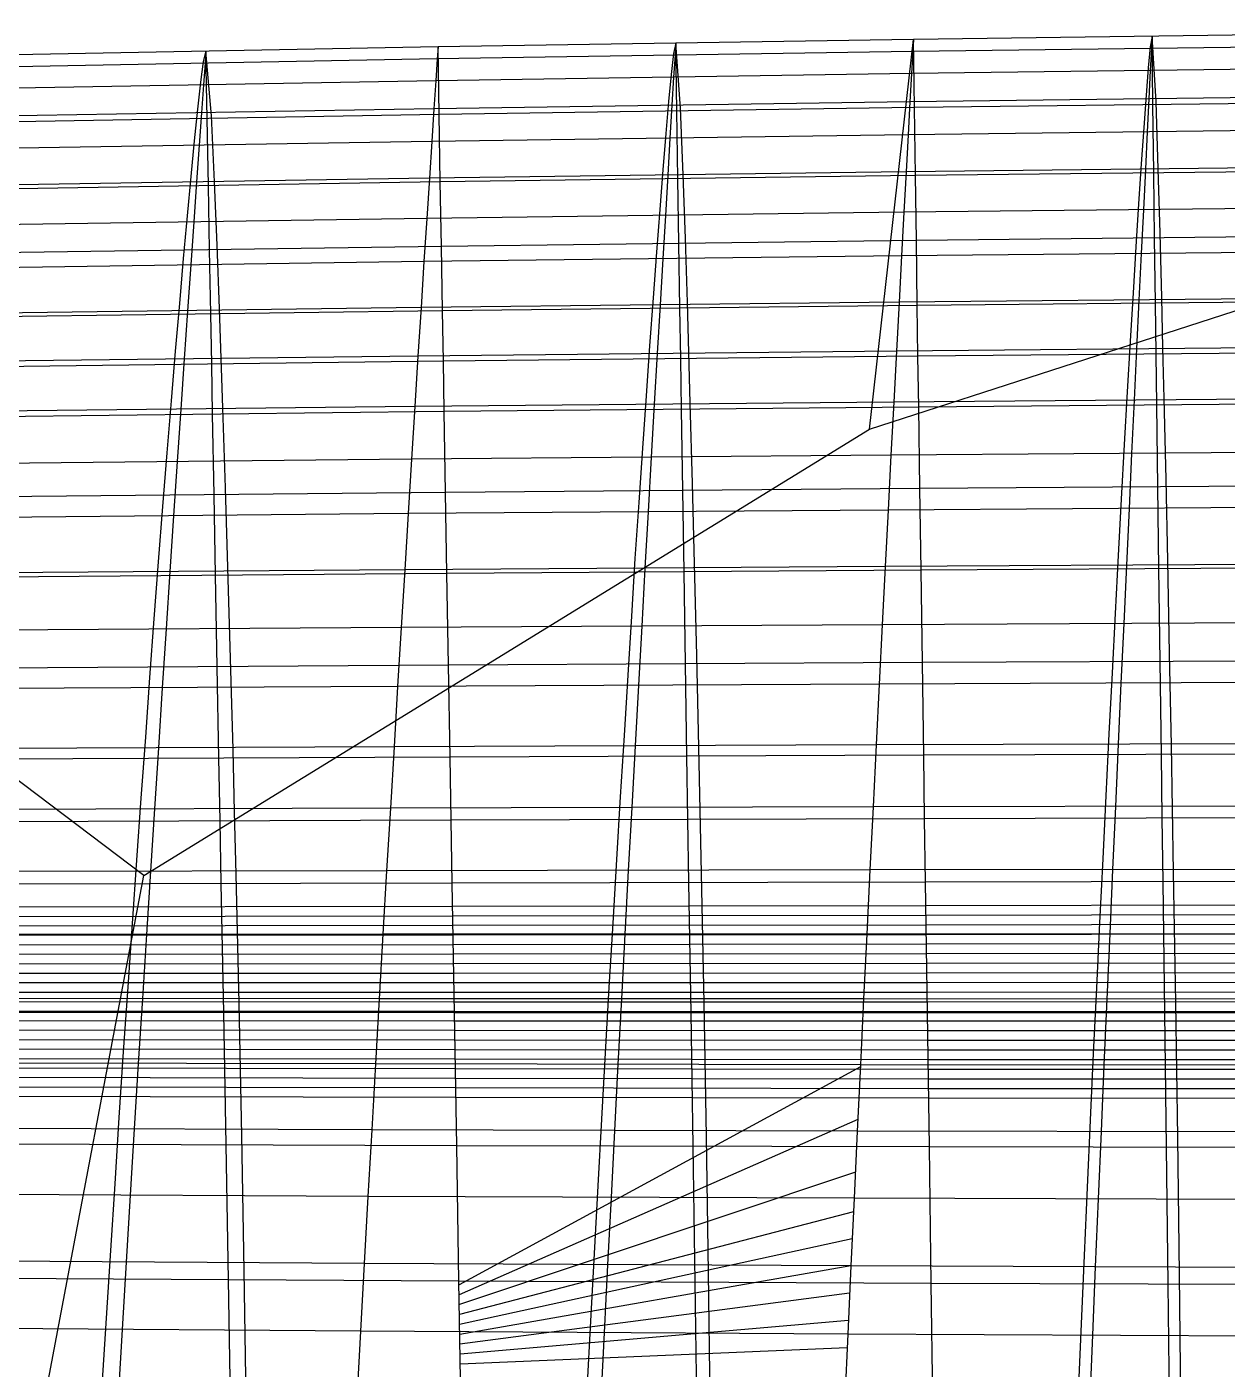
# Model space of a CAD drawing. Extents: x -530 to 530, y -2 to 255.
# Drawn here: x -172.4 to -109.8, y 185.1 to 255.1 of the extents above; entities that cross this region are included whole.
import ezdxf

# ---------------------------------------------------------------- set-up
doc = ezdxf.new("R2010")
doc.units = 0
doc.header["$MEASUREMENT"] = 0
doc.layers.add('default', color=7, linetype='Continuous')

msp = doc.modelspace()

# ---------------------------------------------------------------- linework, layer by layer
at = {"layer": 'default', "color": 30, "linetype": 'Continuous'}
for p, q in [((-128.47, 234.097, 110.85), (-63.665, 255.062, 3.169)), ((-128.47, 234.097, 110.85), (-126.182, 254.406, 13.1)), ((-166.284, 210.835, 226.63), (-200.657, 236.741, 110.34)), ((-166.284, 210.835, 226.63), (-128.47, 234.097, 110.85)), ((-175.896, 160.09, 467.147), (-166.284, 210.835, 226.63)), ((-125.532, 209.248, 20.031), (-150.198, 209.212, 24.148)), ((-125.525, 208.747, 20.11), (-150.189, 208.714, 24.225)), ((-125.517, 208.245, 20.188), (-150.181, 208.216, 24.302)), ((-125.51, 207.743, 20.266), (-150.172, 207.719, 24.38)), ((-125.502, 207.241, 20.345), (-150.163, 207.221, 24.457)), ((-125.495, 206.74, 20.423), (-150.154, 206.723, 24.534)), ((-125.487, 206.238, 20.501), (-150.146, 206.225, 24.612)), ((-125.48, 205.736, 20.58), (-150.137, 205.727, 24.689)), ((-125.472, 205.235, 20.658), (-150.128, 205.229, 24.766)), ((-125.465, 204.733, 20.736), (-150.119, 204.732, 24.843)), ((-125.458, 204.231, 20.814), (-150.111, 204.234, 24.921)), ((-125.45, 203.729, 20.893), (-150.102, 203.736, 24.998)), ((-125.443, 203.228, 20.971), (-150.093, 203.238, 25.075)), ((-125.435, 202.726, 21.049), (-150.084, 202.74, 25.153)), ((-125.428, 202.224, 21.128), (-150.076, 202.242, 25.23)), ((-125.42, 201.722, 21.206), (-150.067, 201.745, 25.307)), ((-125.413, 201.221, 21.284), (-150.058, 201.247, 25.384)), ((-128.948, 200.858, 2.799), (-149.864, 189.495, 27.152)), ((-125.405, 200.719, 21.363), (-150.049, 200.749, 25.462)), ((-125.398, 200.217, 21.441), (-150.041, 200.251, 25.539)), ((-125.39, 199.716, 21.519), (-150.032, 199.753, 25.616)), ((-125.383, 199.214, 21.598), (-150.023, 199.255, 25.694)), ((-129.078, 198.116, 2.33), (-149.857, 188.978, 27.226)), ((-129.209, 195.373, 1.861), (-149.849, 188.46, 27.299)), ((-129.307, 193.297, 1.508), (-149.842, 187.943, 27.373)), ((-129.373, 191.886, 1.271), (-149.834, 187.425, 27.446)), ((-129.44, 190.475, 1.034), (-149.827, 186.908, 27.52)), ((-129.506, 189.053, 0.798), (-149.819, 186.391, 27.593)), ((-129.572, 187.631, 0.562), (-149.811, 185.873, 27.667)), ((-129.639, 186.204, 0.327), (-149.804, 185.356, 27.74))]:
    msp.add_line(p, q, dxfattribs=at)
at = {"layer": 'default', "color": 5, "linetype": 'Continuous'}
for p, q in [((-101.314, 254.73, 8.782), (-126.182, 254.404, 13.1)), ((-101.314, 254.73, 8.782), (-126.182, 254.404, 13.1)), ((-150.961, 254.017, 17.306), (-175.155, 253.565, 23.389)), ((-150.961, 254.017, 17.306), (-175.155, 253.565, 23.389)), ((-150.961, 254.017, 17.306), (-151.002, 253.39, 17.173)), ((-126.182, 254.404, 13.1), (-150.961, 254.017, 17.306)), ((-126.182, 254.404, 13.1), (-150.961, 254.017, 17.306)), ((-126.182, 254.404, 13.1), (-126.217, 253.772, 12.965)), ((-101.343, 254.094, 8.645), (-126.217, 253.772, 12.965)), ((-151.002, 253.39, 17.173), (-175.203, 252.944, 23.26)), ((-151.002, 253.39, 17.173), (-151.078, 252.254, 16.932)), ((-126.217, 253.772, 12.965), (-151.002, 253.39, 17.173)), ((-126.217, 253.772, 12.965), (-126.281, 252.626, 12.72)), ((-126.281, 252.626, 12.72), (-151.078, 252.254, 16.932)), ((-126.281, 252.626, 12.72), (-126.362, 251.157, 12.408)), ((-101.395, 252.941, 8.396), (-126.281, 252.626, 12.72)), ((-151.078, 252.254, 16.932), (-175.291, 251.819, 23.024)), ((-151.078, 252.254, 16.932), (-151.174, 250.797, 16.626)), ((-101.462, 251.462, 8.08), (-126.362, 251.157, 12.408)), ((-151.174, 250.797, 16.626), (-175.402, 250.375, 22.724)), ((-151.174, 250.797, 16.626), (-151.286, 249.091, 16.269)), ((-126.362, 251.157, 12.408), (-151.174, 250.797, 16.626)), ((-126.362, 251.157, 12.408), (-126.457, 249.438, 12.045)), ((-151.286, 249.091, 16.269), (-175.532, 248.686, 22.375)), ((-151.286, 249.091, 16.269), (-151.411, 247.174, 15.871)), ((-126.457, 249.438, 12.045), (-151.286, 249.091, 16.269)), ((-126.457, 249.438, 12.045), (-126.563, 247.505, 11.641)), ((-101.539, 249.731, 7.712), (-126.457, 249.438, 12.045)), ((-101.626, 247.785, 7.302), (-126.563, 247.505, 11.641)), ((-151.411, 247.174, 15.871), (-175.678, 246.787, 21.986)), ((-151.411, 247.174, 15.871), (-151.547, 245.08, 15.442)), ((-126.563, 247.505, 11.641), (-151.411, 247.174, 15.871)), ((-126.563, 247.505, 11.641), (-126.678, 245.394, 11.204)), ((-101.719, 245.66, 6.859), (-126.678, 245.394, 11.204)), ((-151.547, 245.08, 15.442), (-175.835, 244.713, 21.566)), ((-151.547, 245.08, 15.442), (-151.692, 242.824, 14.984)), ((-126.678, 245.394, 11.204), (-151.547, 245.08, 15.442)), ((-126.678, 245.394, 11.204), (-126.801, 243.12, 10.738)), ((-151.692, 242.824, 14.984), (-176.004, 242.479, 21.118)), ((-151.692, 242.824, 14.984), (-151.845, 240.429, 14.502)), ((-126.801, 243.12, 10.738), (-151.692, 242.824, 14.984)), ((-126.801, 243.12, 10.738), (-126.931, 240.706, 10.248)), ((-101.82, 243.372, 6.386), (-126.801, 243.12, 10.738)), ((-126.931, 240.706, 10.248), (-151.845, 240.429, 14.502)), ((-126.931, 240.706, 10.248), (-127.066, 238.161, 9.738)), ((-101.925, 240.941, 5.889), (-126.931, 240.706, 10.248)), ((-151.845, 240.429, 14.502), (-176.182, 240.107, 20.647)), ((-151.845, 240.429, 14.502), (-152.005, 237.905, 14.001)), ((-152.005, 237.905, 14.001), (-176.367, 237.607, 20.156)), ((-152.005, 237.905, 14.001), (-152.171, 235.269, 13.48)), ((-127.066, 238.161, 9.738), (-152.005, 237.905, 14.001)), ((-127.066, 238.161, 9.738), (-127.207, 235.504, 9.208)), ((-102.036, 238.38, 5.371), (-127.066, 238.161, 9.738)), ((-152.171, 235.269, 13.48), (-176.56, 234.996, 19.647)), ((-152.171, 235.269, 13.48), (-152.342, 232.526, 12.948)), ((-127.207, 235.504, 9.208), (-152.171, 235.269, 13.48)), ((-127.207, 235.504, 9.208), (-127.352, 232.739, 8.666)), ((-102.15, 235.705, 4.834), (-127.207, 235.504, 9.208)), ((-152.342, 232.526, 12.948), (-176.759, 232.279, 19.126)), ((-152.342, 232.526, 12.948), (-152.518, 229.689, 12.401)), ((-127.352, 232.739, 8.666), (-152.342, 232.526, 12.948)), ((-127.352, 232.739, 8.666), (-127.501, 229.878, 8.109)), ((-102.269, 232.922, 4.285), (-127.352, 232.739, 8.666)), ((-152.518, 229.689, 12.401), (-176.963, 229.469, 18.591)), ((-152.518, 229.689, 12.401), (-152.697, 226.764, 11.844)), ((-127.501, 229.878, 8.109), (-152.518, 229.689, 12.401)), ((-127.501, 229.878, 8.109), (-127.653, 226.93, 7.543)), ((-102.39, 230.042, 3.72), (-127.501, 229.878, 8.109)), ((-152.697, 226.764, 11.844), (-177.171, 226.572, 18.047)), ((-152.697, 226.764, 11.844), (-152.88, 223.76, 11.281)), ((-127.653, 226.93, 7.543), (-152.697, 226.764, 11.844)), ((-127.653, 226.93, 7.543), (-127.807, 223.901, 6.97)), ((-102.514, 227.075, 3.146), (-127.653, 226.93, 7.543)), ((-127.807, 223.901, 6.97), (-152.88, 223.76, 11.281)), ((-127.807, 223.901, 6.97), (-127.965, 220.8, 6.386)), ((-102.64, 224.026, 2.564), (-127.807, 223.901, 6.97)), ((-152.88, 223.76, 11.281), (-177.384, 223.596, 17.496)), ((-152.88, 223.76, 11.281), (-153.066, 220.684, 10.707)), ((-153.066, 220.684, 10.707), (-177.6, 220.549, 16.935)), ((-153.066, 220.684, 10.707), (-153.254, 217.541, 10.132)), ((-127.965, 220.8, 6.386), (-153.066, 220.684, 10.707)), ((-127.965, 220.8, 6.386), (-128.124, 217.631, 5.8)), ((-102.769, 220.904, 1.972), (-127.965, 220.8, 6.386)), ((-128.124, 217.631, 5.8), (-153.254, 217.541, 10.132)), ((-128.124, 217.631, 5.8), (-128.286, 214.4, 5.207)), ((-102.899, 217.715, 1.378), (-128.124, 217.631, 5.8)), ((-153.254, 217.541, 10.132), (-177.818, 217.436, 16.372)), ((-153.254, 217.541, 10.132), (-153.445, 214.335, 9.549)), ((-153.445, 214.335, 9.549), (-178.039, 214.261, 15.802)), ((-153.445, 214.335, 9.549), (-153.637, 211.077, 8.963)), ((-128.286, 214.4, 5.207), (-153.445, 214.335, 9.549)), ((-128.286, 214.4, 5.207), (-128.449, 211.116, 4.612)), ((-103.03, 214.462, 0.776), (-128.286, 214.4, 5.207)), ((-153.637, 211.077, 8.963), (-178.262, 211.034, 15.23)), ((-153.637, 211.077, 8.963), (-153.83, 207.764, 8.378)), ((-128.449, 211.116, 4.612), (-153.637, 211.077, 8.963)), ((-128.449, 211.116, 4.612), (-128.612, 207.776, 4.016)), ((-103.163, 211.156, 0.172), (-128.449, 211.116, 4.612)), ((-153.83, 207.764, 8.378), (-178.487, 207.753, 14.657)), ((-153.83, 207.764, 8.378), (-154.024, 204.407, 7.791)), ((-128.612, 207.776, 4.016), (-153.83, 207.764, 8.378)), ((-128.612, 207.776, 4.016), (-128.777, 204.392, 3.418)), ((-103.296, 207.794, -0.432), (-128.612, 207.776, 4.016)), ((-154.024, 204.407, 7.791), (-178.713, 204.427, 14.083)), ((-154.024, 204.407, 7.791), (-154.22, 201.01, 7.201)), ((-128.777, 204.392, 3.418), (-154.024, 204.407, 7.791)), ((-128.777, 204.392, 3.418), (-128.943, 200.967, 2.818)), ((-103.431, 204.387, -1.039), (-128.777, 204.392, 3.418)), ((-154.22, 201.01, 7.201), (-178.94, 201.062, 13.506)), ((-154.22, 201.01, 7.201), (-154.416, 197.573, 6.616)), ((-128.943, 200.967, 2.818), (-154.22, 201.01, 7.201)), ((-128.943, 200.967, 2.818), (-129.108, 197.502, 2.222)), ((-103.566, 200.94, -1.648), (-128.943, 200.967, 2.818)), ((-154.416, 197.573, 6.616), (-179.167, 197.658, 12.934)), ((-154.416, 197.573, 6.616), (-154.611, 194.101, 6.031)), ((-129.108, 197.502, 2.222), (-154.416, 197.573, 6.616)), ((-129.108, 197.502, 2.222), (-129.274, 194.002, 1.627)), ((-103.7, 197.452, -2.252), (-129.108, 197.502, 2.222)), ((-154.611, 194.101, 6.031), (-179.394, 194.219, 12.362)), ((-154.611, 194.101, 6.031), (-154.807, 190.602, 5.449)), ((-129.274, 194.002, 1.627), (-154.611, 194.101, 6.031)), ((-129.274, 194.002, 1.627), (-129.44, 190.475, 1.034)), ((-103.836, 193.93, -2.856), (-129.274, 194.002, 1.627)), ((-154.807, 190.602, 5.449), (-179.621, 190.753, 11.793)), ((-154.807, 190.602, 5.449), (-155.003, 187.075, 4.869)), ((-129.44, 190.475, 1.034), (-154.807, 190.602, 5.449)), ((-129.44, 190.475, 1.034), (-129.606, 186.92, 0.444)), ((-103.971, 190.379, -3.457), (-129.44, 190.475, 1.034)), ((-155.003, 187.075, 4.869), (-179.849, 187.26, 11.226)), ((-155.003, 187.075, 4.869), (-155.198, 183.526, 4.293)), ((-129.606, 186.92, 0.444), (-155.003, 187.075, 4.869)), ((-129.606, 186.92, 0.444), (-129.771, 183.342, -0.142)), ((-104.106, 186.8, -4.056), (-129.606, 186.92, 0.444))]:
    msp.add_line(p, q, dxfattribs=at)
at = {"layer": 'default', "color": 3, "linetype": 'Continuous'}
for p, q in [((-150.901, 250.496, 17.843), (-150.961, 254.017, 17.306)), ((-126.131, 250.855, 13.644), (-126.182, 254.404, 13.1)), ((-150.901, 250.496, 17.843), (-175.086, 250.076, 23.918)), ((-126.131, 250.855, 13.644), (-150.901, 250.496, 17.843)), ((-150.841, 246.975, 18.38), (-150.901, 250.496, 17.843)), ((-101.273, 251.159, 9.331), (-126.131, 250.855, 13.644)), ((-126.08, 247.307, 14.188), (-126.131, 250.855, 13.644)), ((-126.08, 247.307, 14.188), (-150.841, 246.975, 18.38)), ((-101.231, 247.588, 9.881), (-126.08, 247.307, 14.188)), ((-126.031, 243.926, 14.706), (-126.08, 247.307, 14.188)), ((-150.841, 246.975, 18.38), (-175.016, 246.588, 24.447)), ((-150.784, 243.621, 18.891), (-150.841, 246.975, 18.38)), ((-101.191, 244.186, 10.405), (-126.031, 243.926, 14.706)), ((-150.784, 243.621, 18.891), (-174.95, 243.264, 24.951)), ((-126.031, 243.926, 14.706), (-150.784, 243.621, 18.891)), ((-150.727, 240.267, 19.403), (-150.784, 243.621, 18.891)), ((-125.983, 240.546, 15.224), (-126.031, 243.926, 14.706)), ((-101.151, 240.784, 10.929), (-125.983, 240.546, 15.224)), ((-150.727, 240.267, 19.403), (-174.884, 239.941, 25.454)), ((-125.983, 240.546, 15.224), (-150.727, 240.267, 19.403)), ((-150.682, 237.636, 19.805), (-150.727, 240.267, 19.403)), ((-125.945, 237.894, 15.632), (-125.983, 240.546, 15.224)), ((-125.945, 237.894, 15.632), (-150.682, 237.636, 19.805)), ((-101.12, 238.115, 11.341), (-125.945, 237.894, 15.632)), ((-125.906, 235.243, 16.04), (-125.945, 237.894, 15.632)), ((-150.682, 237.636, 19.805), (-174.832, 237.334, 25.851)), ((-150.637, 235.005, 20.208), (-150.682, 237.636, 19.805)), ((-125.906, 235.243, 16.04), (-150.637, 235.005, 20.208)), ((-101.089, 235.447, 11.753), (-125.906, 235.243, 16.04)), ((-125.845, 230.996, 16.691), (-125.906, 235.243, 16.04)), ((-150.637, 235.005, 20.208), (-174.78, 234.727, 26.247)), ((-150.566, 230.791, 20.85), (-150.637, 235.005, 20.208)), ((-125.845, 230.996, 16.691), (-150.566, 230.791, 20.85)), ((-101.039, 231.173, 12.411), (-125.845, 230.996, 16.691)), ((-125.785, 226.749, 17.341), (-125.845, 230.996, 16.691)), ((-150.566, 230.791, 20.85), (-174.697, 230.552, 26.88)), ((-150.494, 226.577, 21.492), (-150.566, 230.791, 20.85)), ((-125.785, 226.749, 17.341), (-150.494, 226.577, 21.492)), ((-100.989, 226.899, 13.068), (-125.785, 226.749, 17.341)), ((-125.715, 221.922, 18.081), (-125.785, 226.749, 17.341)), ((-150.494, 226.577, 21.492), (-174.615, 226.376, 27.512)), ((-150.413, 221.787, 22.223), (-150.494, 226.577, 21.492)), ((-125.715, 221.922, 18.081), (-150.413, 221.787, 22.223)), ((-100.932, 222.041, 13.816), (-125.715, 221.922, 18.081)), ((-125.646, 217.095, 18.821), (-125.715, 221.922, 18.081)), ((-150.413, 221.787, 22.223), (-174.52, 221.631, 28.231)), ((-150.332, 216.998, 22.953), (-150.413, 221.787, 22.223)), ((-150.332, 216.998, 22.953), (-174.426, 216.886, 28.951)), ((-125.646, 217.095, 18.821), (-150.332, 216.998, 22.953)), ((-150.276, 213.714, 23.455), (-150.332, 216.998, 22.953)), ((-100.875, 217.184, 14.564), (-125.646, 217.095, 18.821)), ((-125.598, 213.785, 19.33), (-125.646, 217.095, 18.821)), ((-150.276, 213.714, 23.455), (-174.361, 213.632, 29.445)), ((-125.598, 213.785, 19.33), (-150.276, 213.714, 23.455)), ((-150.22, 210.429, 23.957), (-150.276, 213.714, 23.455)), ((-100.836, 213.853, 15.078), (-125.598, 213.785, 19.33)), ((-125.551, 210.475, 19.838), (-125.598, 213.785, 19.33)), ((-150.22, 210.429, 23.957), (-174.297, 210.378, 29.939)), ((-125.551, 210.475, 19.838), (-150.22, 210.429, 23.957)), ((-150.098, 203.671, 25.018), (-150.22, 210.429, 23.957)), ((-100.797, 210.521, 15.591), (-125.551, 210.475, 19.838)), ((-125.447, 203.664, 20.913), (-125.551, 210.475, 19.838)), ((-150.098, 203.671, 25.018), (-174.155, 203.681, 30.984)), ((-149.98, 196.744, 26.078), (-150.098, 203.671, 25.018)), ((-125.447, 203.664, 20.913), (-150.098, 203.671, 25.018)), ((-100.712, 203.667, 16.678), (-125.447, 203.664, 20.913)), ((-125.346, 196.683, 21.987), (-125.447, 203.664, 20.913)), ((-149.98, 196.744, 26.078), (-174.018, 196.818, 32.027)), ((-149.867, 189.682, 27.125), (-149.98, 196.744, 26.078)), ((-125.346, 196.683, 21.987), (-149.98, 196.744, 26.078)), ((-125.25, 189.566, 23.048), (-125.346, 196.683, 21.987)), ((-100.63, 196.641, 17.763), (-125.346, 196.683, 21.987)), ((-149.867, 189.682, 27.125), (-173.887, 189.821, 33.059)), ((-149.76, 182.516, 28.154), (-149.867, 189.682, 27.125)), ((-125.25, 189.566, 23.048), (-149.867, 189.682, 27.125)), ((-125.159, 182.343, 24.089), (-125.25, 189.566, 23.048)), ((-100.551, 189.479, 18.836), (-125.25, 189.566, 23.048))]:
    msp.add_line(p, q, dxfattribs=at)
at = {"layer": 'default', "color": 4, "linetype": 'Continuous'}
for p, q in [((-138.571, 254.21, 15.203), (-138.687, 253.666, 14.691)), ((-138.318, 250.821, 16.674), (-138.571, 254.21, 15.203)), ((-113.845, 254.018, 10.423), (-113.947, 252.926, 9.916)), ((-113.748, 254.567, 10.941), (-113.845, 254.018, 10.423)), ((-113.537, 251.154, 12.43), (-113.748, 254.567, 10.941)), ((-163.058, 253.791, 20.348), (-163.194, 253.252, 19.844)), ((-162.762, 250.43, 21.797), (-163.058, 253.791, 20.348)), ((-138.687, 253.666, 14.691), (-138.81, 252.583, 14.191)), ((-163.194, 253.252, 19.844), (-163.338, 252.179, 19.352)), ((-138.81, 252.583, 14.191), (-138.944, 251.168, 13.661)), ((-113.947, 252.926, 9.916), (-114.059, 251.501, 9.379)), ((-163.338, 252.179, 19.352), (-163.495, 250.777, 18.831)), ((-114.059, 251.501, 9.379), (-114.18, 249.819, 8.806)), ((-163.495, 250.777, 18.831), (-163.666, 249.123, 18.276)), ((-138.944, 251.168, 13.661), (-139.09, 249.499, 13.097)), ((-138.18, 247.347, 17.604), (-138.318, 250.821, 16.674)), ((-113.422, 247.656, 13.371), (-113.537, 251.154, 12.43)), ((-162.601, 246.985, 22.712), (-162.762, 250.43, 21.797)), ((-114.18, 249.819, 8.806), (-114.309, 247.92, 8.205)), ((-163.666, 249.123, 18.276), (-163.848, 247.255, 17.693)), ((-139.09, 249.499, 13.097), (-139.246, 247.614, 12.504)), ((-114.309, 247.92, 8.205), (-114.445, 245.839, 7.581)), ((-163.848, 247.255, 17.693), (-164.038, 245.208, 17.089)), ((-162.469, 243.69, 23.497), (-162.601, 246.985, 22.712)), ((-139.246, 247.614, 12.504), (-139.408, 245.548, 11.889)), ((-138.068, 244.024, 18.4), (-138.18, 247.347, 17.604)), ((-113.328, 244.309, 14.177), (-113.422, 247.656, 13.371)), ((-114.445, 245.839, 7.581), (-114.585, 243.591, 6.941)), ((-164.038, 245.208, 17.089), (-164.236, 242.996, 16.469)), ((-139.408, 245.548, 11.889), (-139.577, 243.317, 11.258)), ((-113.241, 240.957, 14.946), (-113.328, 244.309, 14.177)), ((-162.347, 240.389, 24.246), (-162.469, 243.69, 23.497)), ((-137.963, 240.695, 19.16), (-138.068, 244.024, 18.4)), ((-114.585, 243.591, 6.941), (-114.732, 241.201, 6.277)), ((-164.236, 242.996, 16.469), (-164.442, 240.645, 15.827)), ((-139.577, 243.317, 11.258), (-139.754, 240.945, 10.604)), ((-139.754, 240.945, 10.604), (-139.933, 238.44, 9.942)), ((-137.886, 238.081, 19.731), (-137.963, 240.695, 19.16)), ((-114.732, 241.201, 6.277), (-114.881, 238.677, 5.606)), ((-113.177, 238.324, 15.523), (-113.241, 240.957, 14.946)), ((-164.442, 240.645, 15.827), (-164.653, 238.162, 15.177)), ((-162.257, 237.796, 24.808), (-162.347, 240.389, 24.246)), ((-114.881, 238.677, 5.606), (-115.037, 236.04, 4.913)), ((-164.653, 238.162, 15.177), (-164.871, 235.567, 14.507)), ((-139.933, 238.44, 9.942), (-140.12, 235.821, 9.26)), ((-137.811, 235.463, 20.296), (-137.886, 238.081, 19.731)), ((-113.114, 235.688, 16.095), (-113.177, 238.324, 15.523)), ((-162.169, 235.201, 25.365), (-162.257, 237.796, 24.808)), ((-140.12, 235.821, 9.26), (-140.309, 233.094, 8.569)), ((-115.037, 236.04, 4.913), (-115.194, 233.292, 4.212)), ((-164.871, 235.567, 14.507), (-165.091, 232.862, 13.835)), ((-162.035, 231.041, 26.227), (-162.169, 235.201, 25.365)), ((-137.696, 231.268, 21.171), (-137.811, 235.463, 20.296)), ((-113.018, 231.463, 16.981), (-113.114, 235.688, 16.095)), ((-140.309, 233.094, 8.569), (-140.501, 230.269, 7.875)), ((-115.194, 233.292, 4.212), (-115.354, 230.446, 3.508)), ((-165.091, 232.862, 13.835), (-165.318, 230.065, 13.147)), ((-161.91, 226.877, 27.056), (-162.035, 231.041, 26.227)), ((-137.589, 227.068, 22.012), (-137.696, 231.268, 21.171)), ((-112.928, 227.233, 17.832), (-113.018, 231.463, 16.981)), ((-140.501, 230.269, 7.875), (-140.696, 227.355, 7.175)), ((-115.354, 230.446, 3.508), (-115.517, 227.51, 2.797)), ((-165.318, 230.065, 13.147), (-165.546, 227.176, 12.459)), ((-115.517, 227.51, 2.797), (-115.672, 224.484, 2.131)), ((-165.546, 227.176, 12.459), (-165.764, 224.198, 11.815)), ((-161.771, 222.141, 27.983), (-161.91, 226.877, 27.056)), ((-140.696, 227.355, 7.175), (-140.882, 224.351, 6.519)), ((-137.47, 222.292, 22.953), (-137.589, 227.068, 22.012)), ((-112.829, 222.424, 18.785), (-112.928, 227.233, 17.832)), ((-165.764, 224.198, 11.815), (-165.989, 221.149, 11.154)), ((-140.882, 224.351, 6.519), (-141.075, 221.275, 5.845)), ((-115.672, 224.484, 2.131), (-115.832, 221.385, 1.447)), ((-161.643, 217.399, 28.867), (-161.771, 222.141, 27.983)), ((-137.36, 217.51, 23.85), (-137.47, 222.292, 22.953)), ((-112.737, 217.608, 19.692), (-112.829, 222.424, 18.785)), ((-165.989, 221.149, 11.154), (-166.212, 218.031, 10.499)), ((-141.075, 221.275, 5.845), (-141.265, 218.129, 5.178)), ((-115.832, 221.385, 1.447), (-115.991, 218.216, 0.77)), ((-166.212, 218.031, 10.499), (-166.442, 214.854, 9.83)), ((-141.265, 218.129, 5.178), (-141.461, 214.923, 4.497)), ((-115.991, 218.216, 0.77), (-116.154, 214.987, 0.078)), ((-112.68, 214.3, 20.284), (-112.737, 217.608, 19.692)), ((-161.563, 214.143, 29.443), (-161.643, 217.399, 28.867)), ((-137.292, 214.226, 24.435), (-137.36, 217.51, 23.85)), ((-166.442, 214.854, 9.83), (-166.673, 211.621, 9.159)), ((-141.461, 214.923, 4.497), (-141.659, 211.662, 3.813)), ((-116.154, 214.987, 0.078), (-116.318, 211.702, -0.617)), ((-161.48, 210.895, 30.016), (-161.563, 214.143, 29.443)), ((-137.22, 210.95, 25.016), (-137.292, 214.226, 24.435)), ((-112.62, 211.001, 20.872), (-112.68, 214.3, 20.284)), ((-166.673, 211.621, 9.159), (-166.901, 208.333, 8.498)), ((-141.659, 211.662, 3.813), (-141.854, 208.344, 3.139)), ((-116.318, 211.702, -0.617), (-116.48, 208.36, -1.301)), ((-161.33, 204.182, 31.175), (-161.48, 210.895, 30.016)), ((-137.093, 204.18, 26.192), (-137.22, 210.95, 25.016)), ((-112.515, 204.183, 22.062), (-112.62, 211.001, 20.872)), ((-150.198, 209.212, 24.148), (-174.271, 209.171, 30.127)), ((-100.782, 209.287, 15.787), (-125.532, 209.248, 20.031)), ((-150.189, 208.714, 24.225), (-174.261, 208.678, 30.203)), ((-100.776, 208.782, 15.866), (-125.525, 208.747, 20.11)), ((-150.181, 208.216, 24.302), (-174.251, 208.185, 30.279)), ((-166.901, 208.333, 8.498), (-167.134, 205.004, 7.826)), ((-141.854, 208.344, 3.139), (-142.052, 204.986, 2.454)), ((-100.77, 208.277, 15.945), (-125.517, 208.245, 20.188)), ((-116.48, 208.36, -1.301), (-116.645, 204.976, -1.996)), ((-150.172, 207.719, 24.38), (-174.241, 207.692, 30.355)), ((-150.163, 207.221, 24.457), (-174.23, 207.198, 30.431)), ((-100.764, 207.772, 16.025), (-125.51, 207.743, 20.266)), ((-100.757, 207.267, 16.104), (-125.502, 207.241, 20.345)), ((-150.154, 206.723, 24.534), (-174.22, 206.705, 30.507)), ((-100.751, 206.762, 16.183), (-125.495, 206.74, 20.423)), ((-150.146, 206.225, 24.612), (-174.21, 206.212, 30.583)), ((-150.137, 205.727, 24.689), (-174.2, 205.719, 30.66)), ((-100.745, 206.257, 16.262), (-125.487, 206.238, 20.501)), ((-100.739, 205.752, 16.341), (-125.48, 205.736, 20.58)), ((-150.128, 205.229, 24.766), (-174.19, 205.225, 30.736)), ((-167.134, 205.004, 7.826), (-167.366, 201.63, 7.162)), ((-100.733, 205.248, 16.42), (-125.472, 205.235, 20.658)), ((-150.119, 204.732, 24.843), (-174.18, 204.732, 30.812)), ((-142.052, 204.986, 2.454), (-142.251, 201.582, 1.778)), ((-100.727, 204.743, 16.499), (-125.465, 204.733, 20.736)), ((-116.645, 204.976, -1.996), (-116.811, 201.547, -2.683)), ((-150.111, 204.234, 24.921), (-174.17, 204.239, 30.888)), ((-150.102, 203.736, 24.998), (-174.159, 203.746, 30.964)), ((-161.184, 197.284, 32.304), (-161.33, 204.182, 31.175)), ((-136.968, 197.223, 27.337), (-137.093, 204.18, 26.192)), ((-100.721, 204.238, 16.579), (-125.458, 204.231, 20.814)), ((-100.715, 203.733, 16.658), (-125.45, 203.729, 20.893)), ((-112.41, 197.177, 23.22), (-112.515, 204.183, 22.062)), ((-150.093, 203.238, 25.075), (-174.149, 203.252, 31.04)), ((-100.709, 203.228, 16.737), (-125.443, 203.228, 20.971)), ((-150.084, 202.74, 25.153), (-174.139, 202.759, 31.116)), ((-150.076, 202.242, 25.23), (-174.129, 202.266, 31.192)), ((-100.702, 202.723, 16.816), (-125.435, 202.726, 21.049)), ((-100.696, 202.218, 16.895), (-125.428, 202.224, 21.128)), ((-150.067, 201.745, 25.307), (-174.119, 201.773, 31.268)), ((-167.366, 201.63, 7.162), (-167.589, 198.21, 6.534)), ((-142.251, 201.582, 1.778), (-142.441, 198.131, 1.137)), ((-100.69, 201.713, 16.974), (-125.42, 201.722, 21.206)), ((-116.811, 201.547, -2.683), (-116.969, 198.071, -3.334)), ((-150.058, 201.247, 25.384), (-174.109, 201.279, 31.345)), ((-100.684, 201.208, 17.053), (-125.413, 201.221, 21.284)), ((-150.049, 200.749, 25.462), (-174.098, 200.786, 31.421)), ((-150.041, 200.251, 25.539), (-174.088, 200.293, 31.497)), ((-100.678, 200.703, 17.133), (-125.405, 200.719, 21.363)), ((-100.672, 200.198, 17.212), (-125.398, 200.217, 21.441)), ((-150.032, 199.753, 25.616), (-174.078, 199.799, 31.573)), ((-100.666, 199.693, 17.291), (-125.39, 199.716, 21.519)), ((-150.023, 199.255, 25.694), (-174.068, 199.306, 31.649)), ((-100.66, 199.188, 17.37), (-125.383, 199.214, 21.598)), ((-167.589, 198.21, 6.534), (-167.811, 194.755, 5.915)), ((-142.441, 198.131, 1.137), (-142.631, 194.646, 0.506)), ((-116.969, 198.071, -3.334), (-117.127, 194.561, -3.975)), ((-161.061, 190.239, 33.349), (-161.184, 197.284, 32.304)), ((-136.862, 190.118, 28.397), (-136.968, 197.223, 27.337)), ((-112.322, 190.022, 24.293), (-112.41, 197.177, 23.22)), ((-167.811, 194.755, 5.915), (-168.033, 191.273, 5.298)), ((-142.631, 194.646, 0.506), (-142.82, 191.133, -0.122)), ((-117.127, 194.561, -3.975), (-117.285, 191.022, -4.613)), ((-168.033, 191.273, 5.298), (-168.252, 187.761, 4.694)), ((-142.82, 191.133, -0.122), (-143.01, 187.592, -0.749)), ((-117.285, 191.022, -4.613), (-117.443, 187.454, -5.249)), ((-160.946, 183.09, 34.371), (-161.061, 190.239, 33.349)), ((-136.763, 182.908, 29.433), (-136.862, 190.118, 28.397)), ((-112.239, 182.76, 25.341), (-112.322, 190.022, 24.293)), ((-168.252, 187.761, 4.694), (-168.473, 184.228, 4.085)), ((-143.01, 187.592, -0.749), (-143.196, 184.025, -1.36)), ((-117.443, 187.454, -5.249), (-117.598, 183.862, -5.87))]:
    msp.add_line(p, q, dxfattribs=at)
at = {"layer": 'default', "color": 7, "linetype": 'Continuous'}
for p, q in [((-138.571, 254.21, 15.203), (-138.609, 253.581, 15.069)), ((-138.516, 250.676, 15.743), (-138.571, 254.21, 15.203)), ((-113.748, 254.567, 10.941), (-113.78, 253.933, 10.805)), ((-113.702, 251.007, 11.488), (-113.748, 254.567, 10.941)), ((-163.058, 253.791, 20.348), (-163.103, 253.167, 20.216)), ((-162.993, 250.286, 20.881), (-163.058, 253.791, 20.348)), ((-138.609, 253.581, 15.069), (-138.679, 252.44, 14.826)), ((-113.78, 253.933, 10.805), (-113.838, 252.784, 10.558)), ((-163.103, 253.167, 20.216), (-163.184, 252.036, 19.978)), ((-113.838, 252.784, 10.558), (-113.912, 251.31, 10.244)), ((-163.184, 252.036, 19.978), (-163.288, 250.586, 19.675)), ((-138.679, 252.44, 14.826), (-138.768, 250.977, 14.517)), ((-113.912, 251.31, 10.244), (-113.998, 249.584, 9.879)), ((-163.288, 250.586, 19.675), (-163.409, 248.888, 19.322)), ((-138.768, 250.977, 14.517), (-138.871, 249.264, 14.157)), ((-138.46, 247.141, 16.284), (-138.516, 250.676, 15.743)), ((-113.655, 247.447, 12.035), (-113.702, 251.007, 11.488)), ((-162.929, 246.781, 21.414), (-162.993, 250.286, 20.881)), ((-138.871, 249.264, 14.157), (-138.987, 247.339, 13.756)), ((-113.998, 249.584, 9.879), (-114.094, 247.645, 9.471)), ((-163.409, 248.888, 19.322), (-163.544, 246.98, 18.929)), ((-163.544, 246.98, 18.929), (-163.691, 244.896, 18.504)), ((-138.987, 247.339, 13.756), (-139.112, 245.237, 13.323)), ((-138.408, 243.774, 16.799), (-138.46, 247.141, 16.284)), ((-114.094, 247.645, 9.471), (-114.199, 245.527, 9.031)), ((-113.611, 244.056, 12.556), (-113.655, 247.447, 12.035)), ((-162.867, 243.443, 21.921), (-162.929, 246.781, 21.414)), ((-163.691, 244.896, 18.504), (-163.848, 242.652, 18.051)), ((-139.112, 245.237, 13.323), (-139.246, 242.972, 12.861)), ((-114.199, 245.527, 9.031), (-114.31, 243.246, 8.562)), ((-138.355, 240.406, 17.314), (-138.408, 243.774, 16.799)), ((-113.567, 240.665, 13.077), (-113.611, 244.056, 12.556)), ((-162.806, 240.104, 22.429), (-162.867, 243.443, 21.921)), ((-139.246, 242.972, 12.861), (-139.388, 240.568, 12.375)), ((-114.31, 243.246, 8.562), (-114.428, 240.824, 8.068)), ((-163.848, 242.652, 18.051), (-164.013, 240.268, 17.574)), ((-114.428, 240.824, 8.068), (-114.551, 238.271, 7.555)), ((-164.013, 240.268, 17.574), (-164.186, 237.756, 17.079)), ((-162.757, 237.485, 22.828), (-162.806, 240.104, 22.429)), ((-139.388, 240.568, 12.375), (-139.535, 238.033, 11.869)), ((-138.313, 237.765, 17.719), (-138.355, 240.406, 17.314)), ((-113.532, 238.005, 13.486), (-113.567, 240.665, 13.077)), ((-139.535, 238.033, 11.869), (-139.689, 235.387, 11.344)), ((-114.551, 238.271, 7.555), (-114.679, 235.604, 7.021)), ((-113.497, 235.345, 13.896), (-113.532, 238.005, 13.486)), ((-164.186, 237.756, 17.079), (-164.366, 235.133, 16.564)), ((-162.709, 234.866, 23.227), (-162.757, 237.485, 22.828)), ((-138.272, 235.124, 18.124), (-138.313, 237.765, 17.719)), ((-164.366, 235.133, 16.564), (-164.55, 232.403, 16.037)), ((-139.689, 235.387, 11.344), (-139.847, 232.633, 10.807)), ((-138.206, 230.893, 18.77), (-138.272, 235.124, 18.124)), ((-114.679, 235.604, 7.021), (-114.81, 232.83, 6.475)), ((-113.442, 231.084, 14.551), (-113.497, 235.345, 13.896)), ((-162.632, 230.671, 23.865), (-162.709, 234.866, 23.227)), ((-164.55, 232.403, 16.037), (-164.74, 229.579, 15.496)), ((-139.847, 232.633, 10.807), (-140.009, 229.784, 10.255)), ((-114.81, 232.83, 6.475), (-114.945, 229.96, 5.915)), ((-138.14, 226.663, 19.417), (-138.206, 230.893, 18.77)), ((-113.387, 226.824, 15.205), (-113.442, 231.084, 14.551)), ((-162.555, 226.476, 24.502), (-162.632, 230.671, 23.865)), ((-164.74, 229.579, 15.496), (-164.934, 226.668, 14.946)), ((-140.009, 229.784, 10.255), (-140.175, 226.847, 9.694)), ((-114.945, 229.96, 5.915), (-115.083, 227.002, 5.344)), ((-140.175, 226.847, 9.694), (-140.344, 223.831, 9.125)), ((-115.083, 227.002, 5.344), (-115.224, 223.964, 4.767)), ((-113.324, 221.982, 15.949), (-113.387, 226.824, 15.205)), ((-164.934, 226.668, 14.946), (-165.132, 223.678, 14.388)), ((-162.467, 221.709, 25.227), (-162.555, 226.476, 24.502)), ((-138.064, 221.855, 20.152), (-138.14, 226.663, 19.417)), ((-115.224, 223.964, 4.767), (-115.367, 220.852, 4.179)), ((-165.132, 223.678, 14.388), (-165.333, 220.617, 13.821)), ((-140.344, 223.831, 9.125), (-140.516, 220.742, 8.547)), ((-137.989, 217.047, 20.887), (-138.064, 221.855, 20.152)), ((-113.261, 217.14, 16.693), (-113.324, 221.982, 15.949)), ((-162.379, 216.942, 25.952), (-162.467, 221.709, 25.227)), ((-165.333, 220.617, 13.821), (-165.536, 217.488, 13.252)), ((-140.516, 220.742, 8.547), (-140.689, 217.586, 7.966)), ((-115.367, 220.852, 4.179), (-115.511, 217.673, 3.589)), ((-115.511, 217.673, 3.589), (-115.658, 214.431, 2.992)), ((-165.536, 217.488, 13.252), (-165.742, 214.298, 12.675)), ((-162.319, 213.673, 26.45), (-162.379, 216.942, 25.952)), ((-140.689, 217.586, 7.966), (-140.865, 214.367, 7.378)), ((-137.937, 213.75, 21.392), (-137.989, 217.047, 20.887)), ((-113.217, 213.819, 17.204), (-113.261, 217.14, 16.693)), ((-165.742, 214.298, 12.675), (-165.95, 211.055, 12.097)), ((-140.865, 214.367, 7.378), (-141.043, 211.096, 6.788)), ((-115.658, 214.431, 2.992), (-115.806, 211.136, 2.392)), ((-162.258, 210.403, 26.948), (-162.319, 213.673, 26.45)), ((-137.885, 210.452, 21.897), (-137.937, 213.75, 21.392)), ((-113.174, 210.498, 17.714), (-113.217, 213.819, 17.204)), ((-165.95, 211.055, 12.097), (-166.158, 207.759, 11.518)), ((-141.043, 211.096, 6.788), (-141.221, 207.77, 6.197)), ((-115.806, 211.136, 2.392), (-115.954, 207.785, 1.792)), ((-162.127, 203.676, 28.001), (-162.258, 210.403, 26.948)), ((-137.773, 203.668, 22.966), (-137.885, 210.452, 21.897)), ((-113.08, 203.666, 18.796), (-113.174, 210.498, 17.714)), ((-166.158, 207.759, 11.518), (-166.368, 204.417, 10.937)), ((-141.221, 207.77, 6.197), (-141.401, 204.399, 5.604)), ((-115.954, 207.785, 1.792), (-116.104, 204.389, 1.19)), ((-166.368, 204.417, 10.937), (-166.58, 201.036, 10.354)), ((-141.401, 204.399, 5.604), (-141.581, 200.988, 5.009)), ((-116.104, 204.389, 1.19), (-116.254, 200.954, 0.585)), ((-161.999, 196.781, 29.053), (-162.127, 203.676, 28.001)), ((-137.663, 196.713, 24.032), (-137.773, 203.668, 22.966)), ((-112.988, 196.662, 19.875), (-113.08, 203.666, 18.796)), ((-166.58, 201.036, 10.354), (-166.791, 197.615, 9.775)), ((-141.581, 200.988, 5.009), (-141.762, 197.537, 4.419)), ((-116.254, 200.954, 0.585), (-116.404, 197.477, -0.015)), ((-166.791, 197.615, 9.775), (-167.003, 194.16, 9.197)), ((-141.762, 197.537, 4.419), (-141.943, 194.052, 3.829)), ((-116.404, 197.477, -0.015), (-116.555, 193.966, -0.614)), ((-161.877, 189.752, 30.092), (-161.999, 196.781, 29.053)), ((-137.559, 189.624, 25.087), (-137.663, 196.713, 24.032)), ((-112.9, 189.522, 20.942), (-112.988, 196.662, 19.875)), ((-167.003, 194.16, 9.197), (-167.214, 190.677, 8.621)), ((-141.943, 194.052, 3.829), (-142.124, 190.538, 3.241)), ((-116.555, 193.966, -0.614), (-116.705, 190.427, -1.212)), ((-167.214, 190.677, 8.621), (-167.426, 187.167, 8.047)), ((-142.124, 190.538, 3.241), (-142.304, 186.997, 2.656)), ((-116.705, 190.427, -1.212), (-116.856, 186.86, -1.806)), ((-161.762, 182.618, 31.113), (-161.877, 189.752, 30.092)), ((-137.46, 182.43, 26.122), (-137.559, 189.624, 25.087)), ((-112.817, 182.277, 21.989), (-112.9, 189.522, 20.942)), ((-167.426, 187.167, 8.047), (-167.637, 183.635, 7.478)), ((-142.304, 186.997, 2.656), (-142.484, 183.434, 2.076)), ((-116.856, 186.86, -1.806), (-117.006, 183.27, -2.396))]:
    msp.add_line(p, q, dxfattribs=at)

doc.saveas('drawing.dxf')
